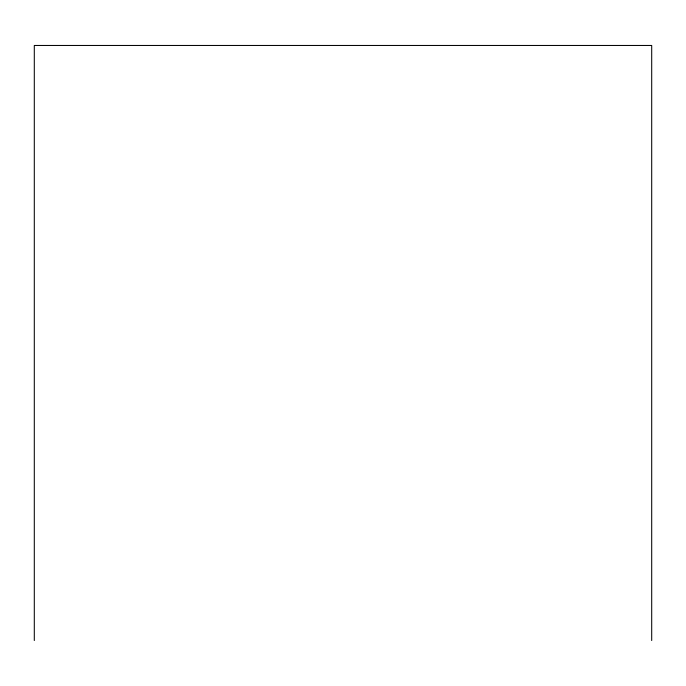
<?xml version="1.0" encoding="UTF-8"?>
<svg xmlns="http://www.w3.org/2000/svg" width="686" height="686" viewBox="0 0 686 686"><rect width="100%" height="100%" fill="white"/><g stroke="black" fill="none" stroke-linecap="round" stroke-linejoin="round"><path stroke-width="1.03" d="M651.7 640.535L651.7 45.465L34.3 45.465L34.3 640.535"/></g></svg>
